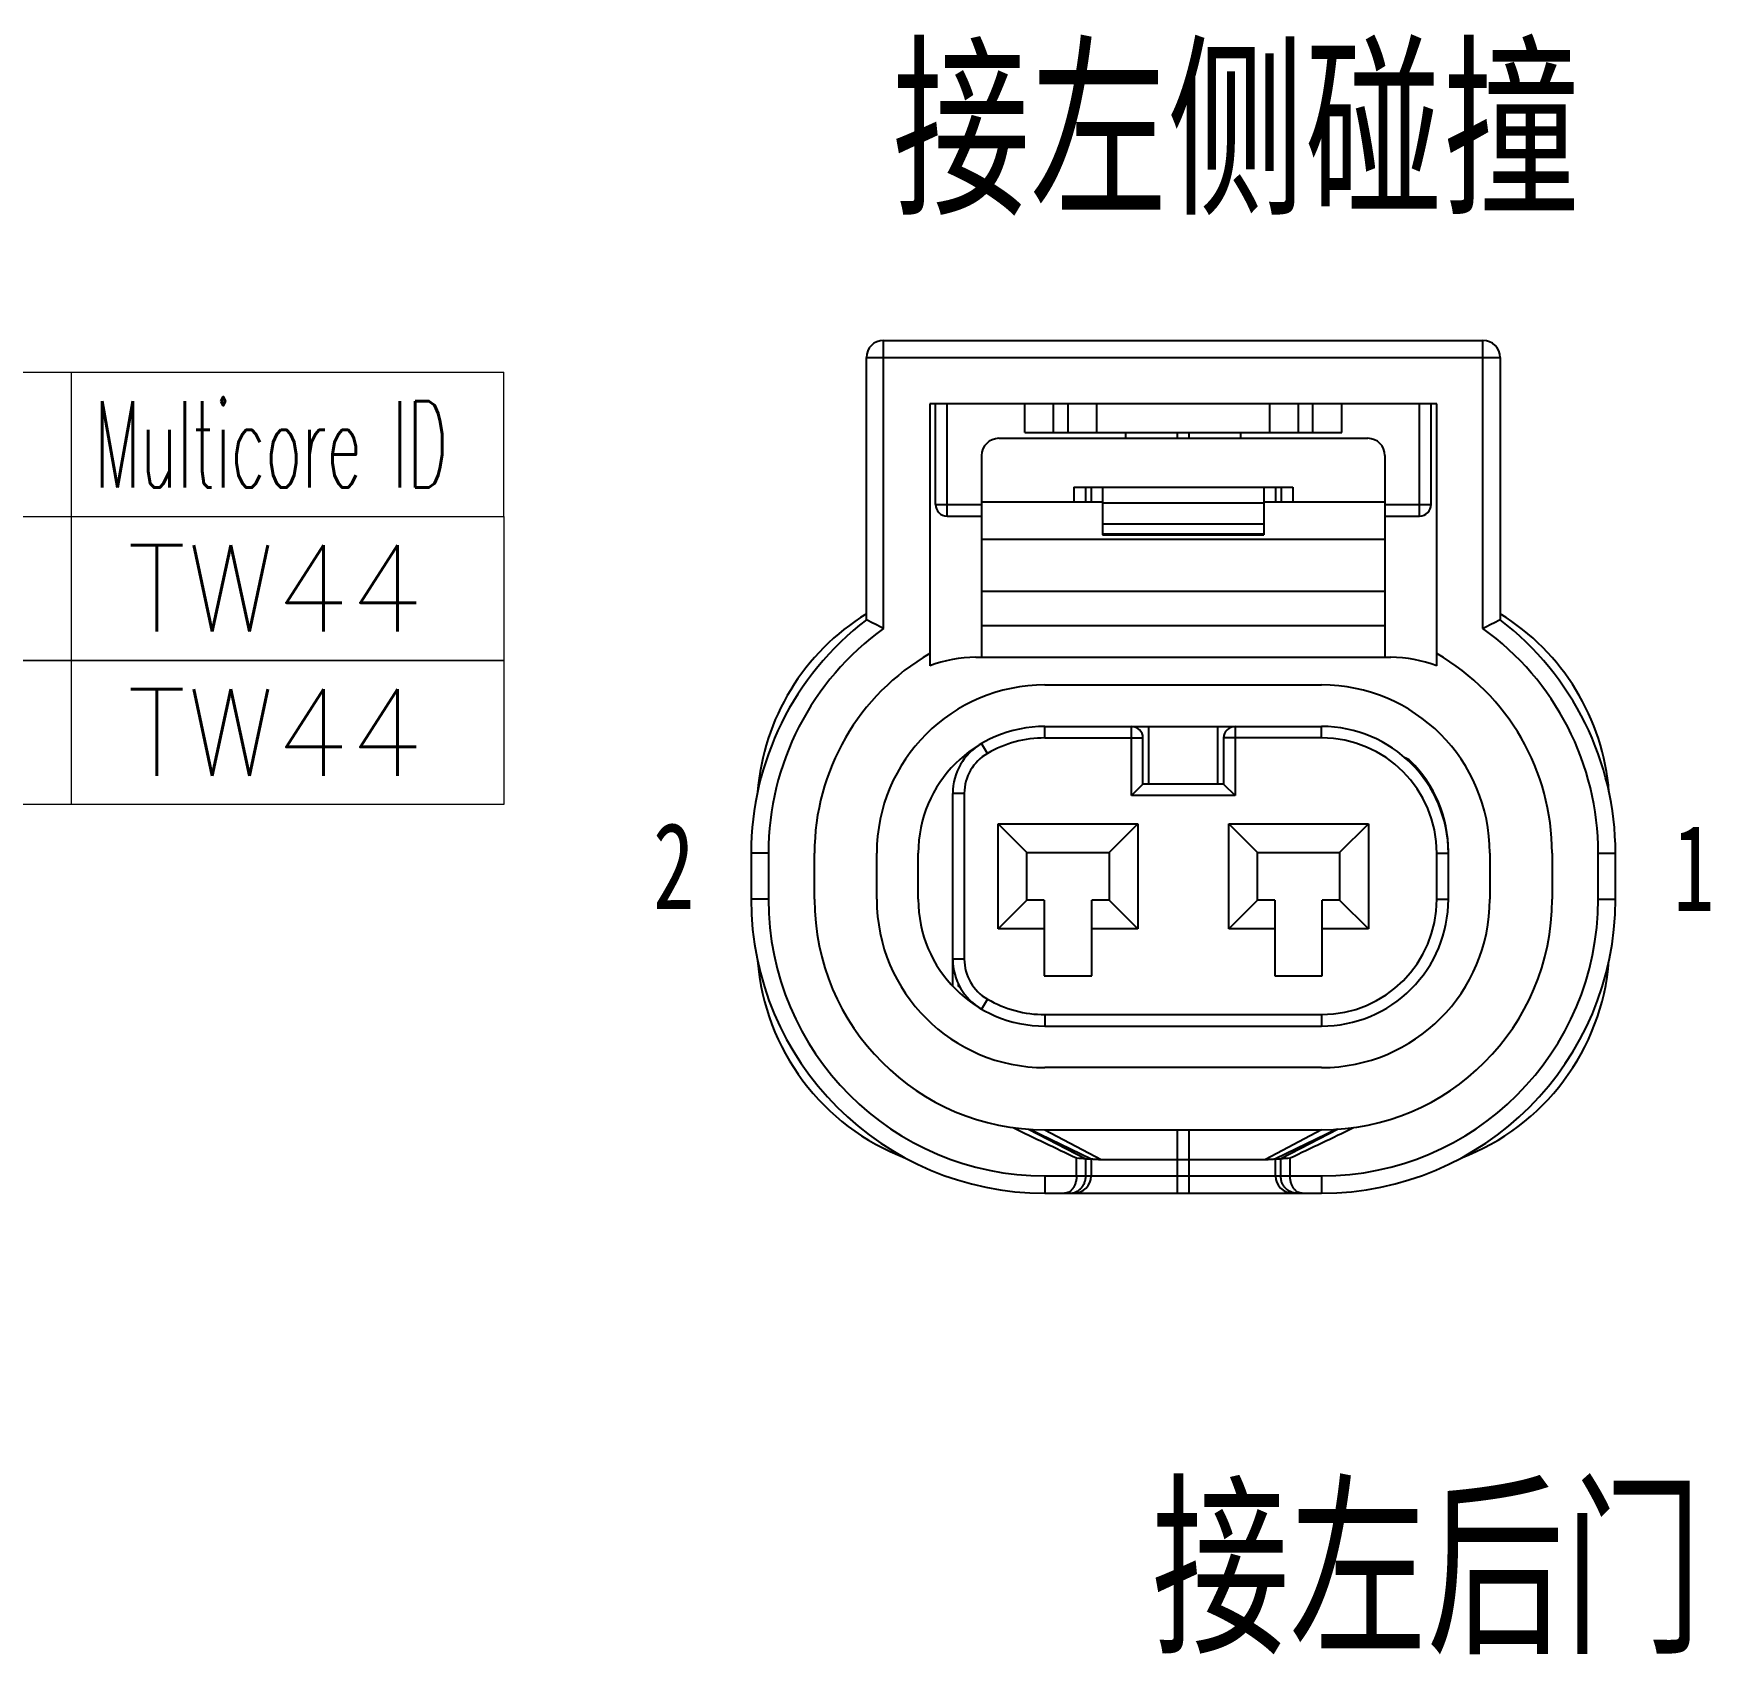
# Model space of a CAD drawing. Header units: inches. Extents: x 47316 to 59086, y 3141 to 11743.
# Drawn here: x 51683.5 to 51741.7, y 5715.5 to 5771.8 of the extents above; entities that cross this region are included whole.
import ezdxf

# ---------------------------------------------------------------- set-up
doc = ezdxf.new("R2010")
doc.units = ezdxf.units.IN
doc.header["$MEASUREMENT"] = 0
doc.layers.add('_BLACK_HOLE', color=7, linetype='Continuous')
doc.styles.add('MtX_FangSong_GB2312', font='')
doc.styles.get("Standard").update_dxf_attribs({"font": ''})
doc.styles.get('MtX_FangSong_GB2312').set_extended_font_data('FangSong_GB2312')
doc.styles.get('Standard').set_extended_font_data('SimSun')

msp = doc.modelspace()

# ---------------------------------------------------------------- linework, layer by layer
at = {"color": 0, "linetype": 'Continuous', "lineweight": 15}
for p, q in [((51617.298, 5760.02), (51699.798, 5760.02)), ((51617.298, 5755.02), (51699.798, 5755.02))]:
    msp.add_line(p, q, dxfattribs=at)
at = {"color": 7, "linetype": 'Continuous', "lineweight": 15}
for p, q in [((51684.798, 5755.02), (51684.798, 5760.02)), ((51699.798, 5755.02), (51699.798, 5760.02))]:
    msp.add_line(p, q, dxfattribs=at)
at = {"color": 102, "linetype": 'Continuous', "lineweight": 15}
for p, q in [((51684.798, 5750.02), (51684.798, 5755.02)), ((51684.798, 5745.02), (51684.798, 5750.02))]:
    msp.add_line(p, q, dxfattribs=at)
at = {"color": 0, "linetype": 'Continuous', "lineweight": 15}
for points in [[(51617.298, 5750.02), (51617.298, 5755.02), (51699.798, 5755.02), (51699.798, 5750.02)], [(51617.298, 5745.02), (51617.298, 5750.02), (51699.798, 5750.02), (51699.798, 5745.02)]]:
    msp.add_lwpolyline(points, close=True, dxfattribs=at)
at = {"layer": '_BLACK_HOLE', "color": 0, "linetype": 'Continuous'}
for p, q in [((51712.986, 5751.126), (51712.986, 5761.129)), ((51712.986, 5761.129), (51733.786, 5761.129)), ((51733.786, 5751.126), (51733.786, 5761.129)), ((51712.386, 5751.428), (51712.386, 5760.529)), ((51712.386, 5760.529), (51734.386, 5760.529)), ((51734.386, 5760.529), (51734.386, 5751.428)), ((51714.586, 5758.929), (51714.586, 5749.828)), ((51732.186, 5758.929), (51714.586, 5758.929)), ((51714.786, 5755.432), (51714.786, 5758.929)), ((51715.186, 5755.032), (51715.186, 5758.929)), ((51717.886, 5757.929), (51717.886, 5758.929)), ((51718.886, 5757.929), (51718.886, 5758.929)), ((51719.386, 5757.929), (51719.386, 5758.929)), ((51720.386, 5757.929), (51720.386, 5758.929)), ((51726.386, 5757.929), (51726.386, 5758.929)), ((51727.386, 5757.929), (51727.386, 5758.929)), ((51727.886, 5757.929), (51727.886, 5758.929)), ((51728.886, 5757.929), (51728.886, 5758.929)), ((51731.586, 5755.032), (51731.586, 5758.929)), ((51731.986, 5755.432), (51731.986, 5758.929)), ((51732.186, 5749.828), (51732.186, 5758.929)), ((51716.986, 5757.729), (51729.786, 5757.729)), ((51717.886, 5757.929), (51728.886, 5757.929)), ((51721.386, 5757.729), (51721.386, 5757.929)), ((51723.186, 5757.729), (51723.186, 5757.929)), ((51723.586, 5757.729), (51723.586, 5757.929)), ((51725.386, 5757.729), (51725.386, 5757.929)), ((51716.386, 5757.129), (51716.386, 5750.129)), ((51730.386, 5757.129), (51730.386, 5750.129)), ((51719.586, 5756.029), (51719.586, 5755.529)), ((51719.586, 5756.029), (51727.186, 5756.029)), ((51719.988, 5756.029), (51719.988, 5755.529)), ((51720.184, 5756.029), (51720.184, 5755.529)), ((51720.586, 5756.029), (51720.586, 5754.374)), ((51726.186, 5756.029), (51726.186, 5754.374)), ((51726.588, 5756.029), (51726.588, 5755.529)), ((51726.784, 5756.029), (51726.784, 5755.529)), ((51727.186, 5756.029), (51727.186, 5755.529)), ((51714.786, 5755.432), (51716.386, 5755.432)), ((51716.386, 5755.529), (51720.586, 5755.529)), ((51720.586, 5755.493), (51726.186, 5755.493)), ((51726.186, 5755.529), (51730.386, 5755.529)), ((51730.386, 5755.432), (51731.986, 5755.432)), ((51715.186, 5755.032), (51716.386, 5755.032)), ((51720.586, 5754.759), (51726.186, 5754.759)), ((51730.386, 5755.032), (51731.586, 5755.032)), ((51716.386, 5754.229), (51730.386, 5754.229)), ((51720.586, 5754.412), (51726.186, 5754.412)), ((51720.586, 5754.374), (51726.186, 5754.374)), ((51716.386, 5752.42), (51730.386, 5752.42)), ((51716.386, 5751.229), (51730.386, 5751.229)), ((51716.186, 5750.129), (51730.586, 5750.129)), ((51718.586, 5749.169), (51728.186, 5749.169)), ((51718.586, 5747.329), (51718.586, 5747.729)), ((51718.586, 5747.729), (51728.186, 5747.729)), ((51721.586, 5745.329), (51721.586, 5747.729)), ((51722.186, 5745.729), (51722.186, 5747.729)), ((51724.586, 5745.729), (51724.586, 5747.729)), ((51725.186, 5747.729), (51725.186, 5745.329)), ((51728.186, 5747.329), (51728.186, 5747.729)), ((51716.586, 5746.793), (51716.386, 5747.139)), ((51718.586, 5747.329), (51721.986, 5747.329)), ((51721.986, 5745.729), (51721.986, 5747.329)), ((51724.786, 5747.329), (51724.786, 5745.729)), ((51728.186, 5747.329), (51724.786, 5747.329)), ((51715.386, 5738.709), (51715.386, 5745.407)), ((51715.786, 5745.407), (51715.386, 5745.407)), ((51715.786, 5745.407), (51715.786, 5739.65)), ((51721.986, 5745.729), (51721.586, 5745.329)), ((51725.186, 5745.329), (51721.586, 5745.329)), ((51724.786, 5745.729), (51721.986, 5745.729)), ((51724.786, 5745.729), (51725.186, 5745.329)), ((51716.961, 5740.704), (51716.961, 5744.354)), ((51717.961, 5743.354), (51716.961, 5744.354)), ((51716.961, 5744.354), (51721.811, 5744.354)), ((51720.811, 5743.354), (51721.811, 5744.354)), ((51721.811, 5744.354), (51721.811, 5740.704)), ((51724.961, 5744.354), (51729.811, 5744.354)), ((51725.961, 5743.354), (51724.961, 5744.354)), ((51724.961, 5740.704), (51724.961, 5744.354)), ((51728.811, 5743.354), (51729.811, 5744.354)), ((51729.811, 5744.354), (51729.811, 5740.704)), ((51708.386, 5743.329), (51708.386, 5741.729)), ((51708.986, 5743.329), (51708.386, 5743.329)), ((51708.986, 5743.329), (51708.986, 5741.729)), ((51710.586, 5741.729), (51710.586, 5743.329)), ((51712.746, 5741.729), (51712.746, 5743.329)), ((51714.186, 5741.729), (51714.186, 5743.329)), ((51717.961, 5741.704), (51717.961, 5743.354)), ((51717.961, 5743.354), (51720.811, 5743.354)), ((51720.811, 5743.354), (51720.811, 5741.704)), ((51725.961, 5743.354), (51728.811, 5743.354)), ((51725.961, 5741.704), (51725.961, 5743.354)), ((51728.811, 5743.354), (51728.811, 5741.704)), ((51732.186, 5743.329), (51732.586, 5743.329)), ((51732.186, 5741.729), (51732.186, 5743.329)), ((51732.586, 5741.729), (51732.586, 5743.392)), ((51734.026, 5743.329), (51734.026, 5741.729)), ((51736.186, 5743.329), (51736.186, 5741.729)), ((51737.786, 5743.329), (51738.386, 5743.329)), ((51737.786, 5741.729), (51737.786, 5743.329)), ((51738.386, 5741.729), (51738.386, 5743.329)), ((51708.986, 5741.729), (51708.386, 5741.729)), ((51717.961, 5741.704), (51716.961, 5740.704)), ((51718.561, 5741.704), (51717.961, 5741.704)), ((51718.561, 5741.704), (51718.561, 5739.079)), ((51720.811, 5741.704), (51720.211, 5741.704)), ((51720.211, 5739.079), (51720.211, 5741.704)), ((51720.811, 5741.704), (51721.811, 5740.704)), ((51725.961, 5741.704), (51724.961, 5740.704)), ((51726.561, 5741.704), (51725.961, 5741.704)), ((51726.561, 5741.704), (51726.561, 5739.079)), ((51728.811, 5741.704), (51728.211, 5741.704)), ((51728.211, 5739.079), (51728.211, 5741.704)), ((51728.811, 5741.704), (51729.811, 5740.704)), ((51732.186, 5741.729), (51732.586, 5741.729)), ((51737.786, 5741.729), (51738.386, 5741.729)), ((51718.561, 5740.704), (51716.961, 5740.704)), ((51721.811, 5740.704), (51720.211, 5740.704)), ((51726.561, 5740.704), (51724.961, 5740.704)), ((51729.811, 5740.704), (51728.211, 5740.704)), ((51715.786, 5739.65), (51715.386, 5739.65)), ((51718.561, 5739.079), (51720.211, 5739.079)), ((51726.561, 5739.079), (51728.211, 5739.079)), ((51715.586, 5738.709), (51715.586, 5738.779)), ((51716.586, 5738.265), (51716.386, 5737.918)), ((51718.586, 5737.729), (51728.186, 5737.729)), ((51718.586, 5737.729), (51718.586, 5737.329)), ((51728.186, 5737.729), (51728.186, 5737.329)), ((51718.586, 5737.329), (51728.186, 5737.329)), ((51728.186, 5735.889), (51718.586, 5735.889)), ((51718.012, 5733.749), (51720.005, 5732.726)), ((51718.054, 5733.746), (51720.186, 5732.723)), ((51718.586, 5733.729), (51728.186, 5733.729)), ((51718.586, 5733.729), (51720.532, 5732.703)), ((51723.186, 5731.529), (51723.186, 5733.729)), ((51723.586, 5731.529), (51723.586, 5733.729)), ((51728.186, 5733.729), (51726.24, 5732.703)), ((51728.718, 5733.746), (51726.586, 5732.723)), ((51728.761, 5733.749), (51726.767, 5732.726)), ((51719.68, 5732.129), (51719.68, 5732.755)), ((51720.005, 5732.129), (51720.005, 5732.726)), ((51720.005, 5732.726), (51720.186, 5732.723)), ((51720.186, 5732.723), (51720.186, 5732.129)), ((51720.532, 5732.703), (51726.24, 5732.703)), ((51726.586, 5732.723), (51726.767, 5732.726)), ((51726.586, 5732.129), (51726.586, 5732.723)), ((51726.767, 5732.129), (51726.767, 5732.726)), ((51727.092, 5732.129), (51727.092, 5732.755)), ((51718.586, 5732.129), (51728.186, 5732.129)), ((51718.586, 5732.129), (51718.586, 5731.529)), ((51728.186, 5732.129), (51728.186, 5731.529)), ((51718.586, 5731.529), (51728.186, 5731.529))]:
    msp.add_line(p, q, dxfattribs=at)
for centre, radius, start, end in [((51712.986, 5760.529), 0.6, 90, 180), ((51733.786, 5760.529), 0.6, 0, 90), ((51716.986, 5757.129), 0.6, 90, 180), ((51729.786, 5757.129), 0.6, 0, 90), ((51715.186, 5755.432), 0.4, 180.00005, 269.99995), ((51731.586, 5755.432), 0.4, 269.99999, 359.99998), ((51718.586, 5743.329), 10.2, 127.43371, 180), ((51716.586, 5744.829), 8, 121.67153, 175.49574), ((51718.586, 5743.329), 9.6, 125.68533, 180), ((51692.779, 5711.719), 44.286, 62.85187, 63.7209), ((51753.994, 5711.719), 44.286, 116.2791, 117.14813), ((51728.186, 5743.329), 9.6, 0, 54.31467), ((51728.186, 5743.329), 10.2, 0, 52.56629), ((51730.186, 5744.829), 8, 4.50426, 58.32847), ((51718.586, 5743.329), 8, 120, 180), ((51716.186, 5745.729), 4.4, 90, 111.32369), ((51730.586, 5745.729), 4.4, 68.67631, 90), ((51728.186, 5743.329), 8, 0, 60), ((51718.586, 5743.329), 5.84, 90, 180), ((51728.186, 5743.329), 5.84, 0, 90), ((51718.586, 5743.329), 4.4, 90, 180), ((51721.586, 5747.329), 0.4, 0, 90), ((51725.186, 5747.329), 0.4, 90, 180), ((51728.186, 5743.329), 4.4, 0, 90), ((51717.386, 5745.407), 2, 120, 180), ((51718.586, 5743.329), 4, 90, 120), ((51728.186, 5743.329), 4, 0, 90), ((51717.386, 5745.407), 1.6, 120, 180), ((51730.986, 5746.249), 0.4, 45.573, 75.0993), ((51728.186, 5743.392), 4.4, 0, 45.573), ((51718.586, 5741.729), 10.2, 180, 270), ((51718.586, 5741.729), 9.6, 180, 270), ((51718.586, 5741.729), 8, 180, 270), ((51718.586, 5741.729), 5.84, 180, 270), ((51718.586, 5741.729), 4.4, 180, 270), ((51728.186, 5741.729), 10.2, 270, 0), ((51728.186, 5741.729), 9.6, 270, 0), ((51728.186, 5741.729), 8, 270, 0), ((51728.186, 5741.729), 5.84, 270, 0), ((51728.186, 5741.729), 4.4, 270, 0.00016), ((51728.186, 5741.729), 4, 270, 0), ((51716.586, 5740.229), 8, 184.5153, 249.22533), ((51717.386, 5739.65), 2, 180, 240), ((51717.386, 5739.65), 1.6, 180, 240), ((51730.186, 5740.229), 8, 290.77467, 355.4847), ((51718.786, 5741.729), 4.4, 223.34176, 224.93422), ((51718.586, 5741.729), 4, 240, 270), ((51813.112, 5931.27), 219.403, 244.15933, 244.7958), ((51633.661, 5931.27), 219.403, 295.2042, 295.84067), ((51720.653, 5741.725), 9.022, 263.80599, 265.88069), ((51726.119, 5741.722), 9.019, 274.11892, 276.1944), ((51719.586, 5732.129), 0.6, 270, 0), ((51727.186, 5732.129), 0.6, 180, 270)]:
    msp.add_arc(centre, radius, start, end, dxfattribs=at)
for points in [[(51720.186, 5732.723), (51720.186, 5732.723), (51720.186, 5732.723), (51720.186, 5732.723)], [(51726.586, 5732.723), (51726.586, 5732.723), (51726.586, 5732.723), (51726.586, 5732.723)], [(51726.586, 5732.723), (51726.586, 5732.723), (51726.586, 5732.723), (51726.586, 5732.723)]]:
    msp.add_open_spline(points, degree=3, dxfattribs=at)
for points, knots in [([(51720.186, 5732.723), (51720.186, 5732.723), (51720.186, 5732.723), (51720.187, 5732.723), (51720.188, 5732.723), (51720.188, 5732.722), (51720.19, 5732.722), (51720.192, 5732.722), (51720.195, 5732.722), (51720.199, 5732.721), (51720.204, 5732.721), (51720.209, 5732.72), (51720.215, 5732.72), (51720.224, 5732.719), (51720.237, 5732.717), (51720.255, 5732.716), (51720.276, 5732.714), (51720.3, 5732.712), (51720.326, 5732.71), (51720.354, 5732.708), (51720.397, 5732.706), (51720.457, 5732.703), (51720.506, 5732.703), (51720.532, 5732.703)], [0.0002484, 0.0002484, 0.0002484, 0.0002484, 0.0010074, 0.0022764, 0.004055, 0.0063428, 0.0091394, 0.0162572, 0.0254047, 0.0365786, 0.0497753, 0.0649914, 0.082222, 0.1014575, 0.1459009, 0.1982316, 0.2583341, 0.3260824, 0.4013244, 0.4838987, 0.5736239, 0.7737432, 1, 1, 1, 1]), ([(51726.24, 5732.703), (51726.266, 5732.703), (51726.315, 5732.703), (51726.375, 5732.706), (51726.418, 5732.708), (51726.447, 5732.71), (51726.473, 5732.712), (51726.496, 5732.714), (51726.517, 5732.716), (51726.535, 5732.717), (51726.548, 5732.719), (51726.558, 5732.72), (51726.563, 5732.72), (51726.569, 5732.721), (51726.573, 5732.721), (51726.577, 5732.722), (51726.58, 5732.722), (51726.582, 5732.722), (51726.584, 5732.722), (51726.585, 5732.723), (51726.585, 5732.723), (51726.586, 5732.723), (51726.586, 5732.723)], [0, 0, 0, 0, 0.2262536, 0.4263707, 0.5160953, 0.5986693, 0.6739113, 0.7416597, 0.8017627, 0.8540939, 0.898538, 0.9177739, 0.9350051, 0.9502217, 0.9634188, 0.9745929, 0.9837406, 0.9908586, 0.9936554, 0.9959435, 0.9977224, 0.9989917, 0.9989917, 0.9989917, 0.9989917]), ([(51719.68, 5732.129), (51719.68, 5732.085), (51719.673, 5732.001), (51719.645, 5731.88), (51719.602, 5731.774), (51719.546, 5731.685), (51719.482, 5731.615), (51719.422, 5731.573), (51719.372, 5731.55), (51719.335, 5731.538), (51719.298, 5731.53), (51719.272, 5731.529), (51719.26, 5731.529)], [0, 0, 0, 0, 0.161201, 0.315358, 0.457773, 0.586734, 0.70286, 0.80825, 0.85793, 0.906127, 0.953318, 1, 1, 1, 1]), ([(51719.441, 5731.529), (51719.478, 5731.529), (51719.552, 5731.537), (51719.659, 5731.571), (51719.741, 5731.618), (51719.8, 5731.664), (51719.855, 5731.717), (51719.914, 5731.794), (51719.957, 5731.881), (51719.982, 5731.954), (51720, 5732.031), (51720.005, 5732.09), (51720.005, 5732.129)], [0, 0, 0, 0, 0.121126, 0.242849, 0.365666, 0.427672, 0.490053, 0.615802, 0.742934, 0.806991, 0.871255, 1, 1, 1, 1]), ([(51727.331, 5731.529), (51727.294, 5731.529), (51727.22, 5731.537), (51727.113, 5731.571), (51727.032, 5731.618), (51726.972, 5731.664), (51726.918, 5731.717), (51726.859, 5731.794), (51726.815, 5731.881), (51726.79, 5731.954), (51726.772, 5732.031), (51726.767, 5732.09), (51726.767, 5732.129)], [0, 0, 0, 0, 0.121126, 0.242849, 0.365666, 0.427672, 0.490053, 0.615802, 0.742934, 0.806991, 0.871255, 1, 1, 1, 1]), ([(51727.513, 5731.529), (51727.5, 5731.529), (51727.475, 5731.53), (51727.437, 5731.538), (51727.4, 5731.55), (51727.35, 5731.573), (51727.29, 5731.615), (51727.226, 5731.685), (51727.17, 5731.774), (51727.127, 5731.88), (51727.099, 5732.001), (51727.092, 5732.085), (51727.092, 5732.129)], [0, 0, 0, 0, 0.046682, 0.093873, 0.14207, 0.19175, 0.29714, 0.413266, 0.542227, 0.684642, 0.838799, 1, 1, 1, 1])]:
    msp.add_open_spline(points, degree=3, knots=knots, dxfattribs=at)

# ---------------------------------------------------------------- texts
at = {"color": 0, "style": 'MtX_FangSong_GB2312', "width": 0.7}
for s, p in [('接左侧碰撞', (51713.29, 5766.015)), ('接左后门', (51722.291, 5716.08))]:
    msp.add_text(s, height=5, dxfattribs=at).set_placement(p)
at = {"color": 7, "linetype": 'Continuous', "lineweight": 15, "insert": (51685.595, 5759.02), "char_height": 3, "width": 14, "attachment_point": 1}
msp.add_mtext('\\Fromans.shx;\\W0.5185185185;\\T1.0000000000;\\o\\lMulticore ID', dxfattribs=at)
at = {"color": 21, "linetype": 'Continuous', "lineweight": 15, "char_height": 3, "width": 11.42857, "attachment_point": 1}
for insert in [(51686.727, 5754.02), (51686.727, 5749.02)]:
    msp.add_mtext('\\Fromans.shx;\\W1.0000000000;\\T1.0000000000;\\o\\lTW44', dxfattribs=dict(at, insert=insert))
at = {"layer": '_BLACK_HOLE', "color": 0, "lineweight": -3, "style": 'MtX_FangSong_GB2312', "width": 0.7}
for s, p in [('2', (51704.983, 5741.396)), ('1', (51740.392, 5741.323))]:
    msp.add_text(s, height=3, rotation=360, dxfattribs=at).set_placement(p)

doc.saveas('drawing.dxf')
